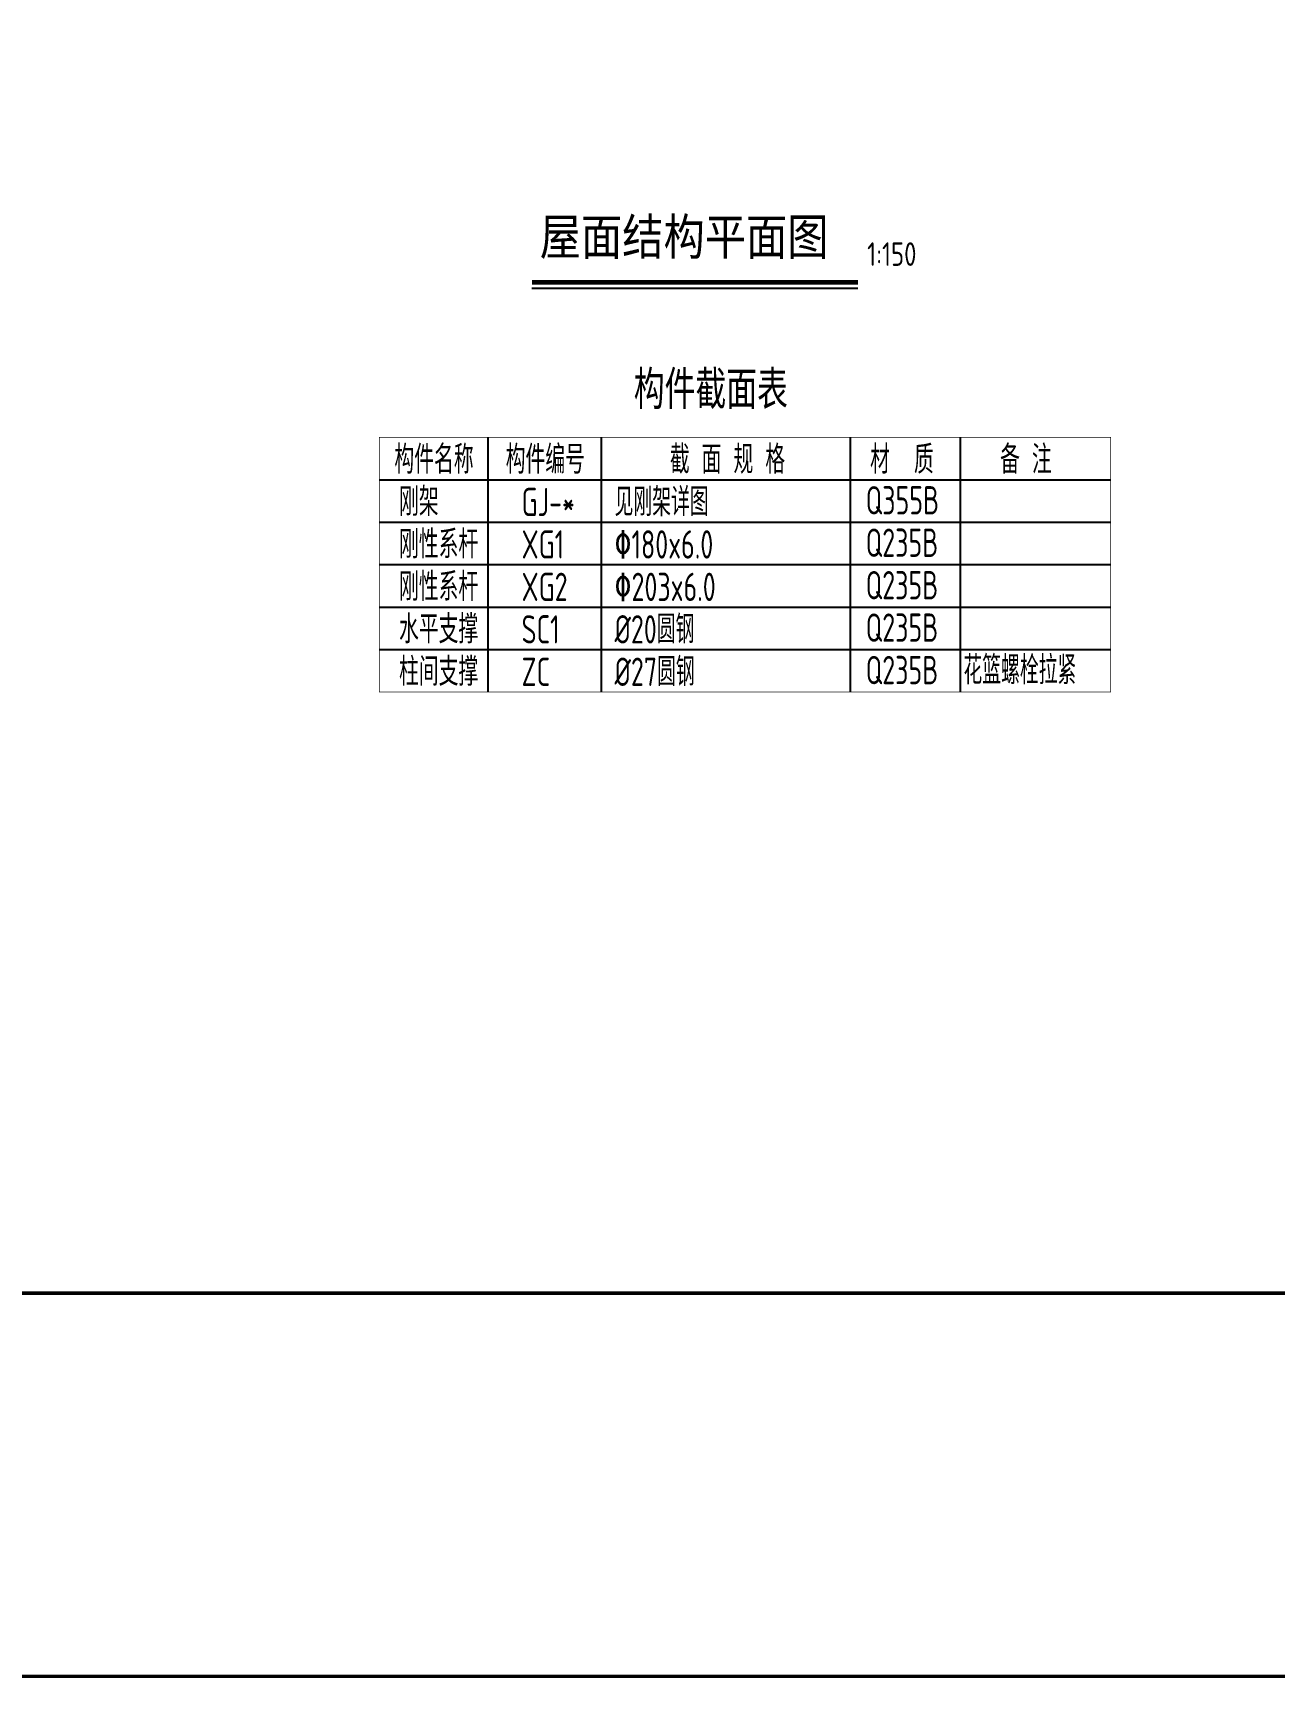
# Model space of a CAD drawing. Extents: x 447413 to 2975780, y -1432727 to 1301644.
# Drawn here: x 2316756 to 2348339, y -343471 to -301614 of the extents above; entities that cross this region are included whole.
import ezdxf
from ezdxf.enums import TextEntityAlignment as Align

# ---------------------------------------------------------------- set-up
doc = ezdxf.new("R2010")
doc.units = 0
doc.header["$LTSCALE"] = 1000
doc.header["$MEASUREMENT"] = 0
doc.linetypes.add('CONTINOUS', pattern=[0])
for name, color, linetype in [('TAB', 7, 'Continuous'), ('TEXT', 6, 'Continuous'), ('图框', 253, 'Continuous'), ('说明', 7, 'Continuous')]:
    doc.layers.add(name, color=color, linetype=linetype)
doc.styles.add('_HZTXT', font='tssdeng.shx', dxfattribs={"width": 0.7, "bigfont": 'HZTXT.shx'})
doc.styles.add('TSSD_Norm', font='tssdeng.shx', dxfattribs={"bigfont": 'tssdchn.shx'})
doc.styles.add('TSSD_REIN', font='Tssdeng.shx', dxfattribs={"width": 0.7, "bigfont": 'hztxt.shx'})
doc.styles.add('楷体', font='tssdeng.shx', dxfattribs={"bigfont": 'hztxt.shx'})

# ---------------------------------------------------------------- blocks, each defined once
blk = doc.blocks.new('A$C6B0021A6')
at = {"layer": '图框', "color": 153, "const_width": 58, "elevation": -84000}
for points in [[(111420, 1020), (2520, 1020), (2520, 83120), (111420, 83120)], [(111420, 83120), (117920, 83120), (117920, 1020), (111420, 1020)]]:
    blk.add_lwpolyline(points, close=True, dxfattribs=at)

msp = doc.modelspace()

# ---------------------------------------------------------------- linework, layer by layer
at = {"layer": 'TAB'}
for p, q in [((2328336.2, -311900.9, 126000), (2328336.2, -318380.9, 126000)), ((2331219.2, -311900.9, 126000), (2331219.2, -318380.9, 126000)), ((2337549.1, -311900.9, 126000), (2337549.1, -318380.9, 126000)), ((2340350.9, -311900.9, 126000), (2340350.9, -318380.9, 126000)), ((2325572.5, -312980.9, 126000), (2344178.7, -312980.9, 126000)), ((2325572.5, -314060.9, 126000), (2344178.7, -314060.9, 126000)), ((2325572.5, -315140.9, 126000), (2344178.7, -315140.9, 126000)), ((2325572.5, -316220.9, 126000), (2344178.7, -316220.9, 126000)), ((2325572.5, -317300.9, 126000), (2344178.7, -317300.9, 126000))]:
    msp.add_line(p, q, dxfattribs=at)
at = {"layer": 'TEXT'}
msp.add_line((2329452.2, -308106.1, 126000), (2337749.4, -308106.1, 126000), dxfattribs=at)
msp.add_line((2329452.2, -308106.1, 126000), (2337749.4, -308106.1, 126000), dxfattribs=at)
at = {"layer": 'TEXT', "const_width": 118.8, "elevation": 126000}
msp.add_lwpolyline([(2329452.2, -307957.6), (2337749.4, -307957.6)], dxfattribs=at)
msp.add_lwpolyline([(2329452.2, -307957.6), (2337749.4, -307957.6)], dxfattribs=at)
at = {"layer": 'TEXT', "color": 3, "linetype": 'Continuous', "const_width": 14.4, "elevation": 126000}
msp.add_lwpolyline([(2344178.7, -318380.9), (2325572.5, -318380.9), (2325572.5, -311900.9), (2344178.7, -311900.9), (2344178.7, -318380.9)], dxfattribs=at)

# ---------------------------------------------------------------- block references
at = {"xscale": 1.5, "yscale": 1.5, "zscale": 1.5, "rotation": 270}
msp.add_blockref('A$C6B0021A6', (2253712, -166547.5, 126000), dxfattribs=at)

# ---------------------------------------------------------------- texts
at = {"layer": 'TEXT', "style": '楷体'}
msp.add_text('屋面结构平面图', height=1050, dxfattribs=at).set_placement((2329652.1, -307677.5, 126000), align=Align.BOTTOM_LEFT)
at = {"layer": 'TEXT', "ltscale": 99, "style": 'TSSD_REIN', "width": 0.8}
msp.add_text('1:150', height=600, dxfattribs=at).set_placement((2337984.5, -307541.3, 126000))
at = {"layer": 'TEXT', "style": 'TSSD_Norm', "width": 0.7}
for s, p in [('GJ-*', (2329191.4, -313908.4, 126000)), ('见刚架详图', (2331556.6, -313908.4, 126000)), ('XG1', (2329191.4, -314988.4, 126000)), ('%%130180x6.0', (2331556.6, -314988.4, 126000)), ('Q235B', (2337947.9, -314944.8, 126000)), ('XG2', (2329191.4, -316068.4, 126000)), ('%%130203x6.0', (2331556.6, -316068.4, 126000)), ('Q235B', (2337947.9, -316024.8, 126000)), ('SC1', (2329191.4, -317148.4, 126000)), ('%%C20圆钢', (2331556.6, -317148.4, 126000)), ('Q235B', (2337947.9, -317104.8, 126000)), ('ZC', (2329191.4, -318228.4, 126000)), ('%%C27圆钢', (2331556.6, -318228.4, 126000)), ('Q235B', (2337947.9, -318184.8, 126000)), ('花篮螺栓拉紧', (2340433.1, -318184.8, 126000))]:
    msp.add_text(s, height=720, dxfattribs=at).set_placement(p)
at = {"layer": 'TEXT', "color": 4, "style": 'TSSD_Norm', "width": 0.7}
msp.add_text('Q355B', height=720, dxfattribs=at).set_placement((2337947.9, -313864.8, 126000))
at = {"layer": '说明', "linetype": 'CONTINOUS', "style": 'TSSD_REIN', "width": 0.8}
msp.add_text('构件截面表', height=980, dxfattribs=at).set_placement((2332046.5, -311183.7, 126000))
at = {"layer": '说明', "style": '_HZTXT', "width": 0.7}
for s, p in [('构件名称', (2325954.9, -312828.4, 126000)), ('构件编号', (2328786.4, -312828.4, 126000)), ('截 面 规 格', (2332962.8, -312828.4, 126000)), ('材  质', (2338059.5, -312828.4, 126000)), ('备 注', (2341366.6, -312828.4, 126000)), ('刚架', (2326072, -313905.6, 126000)), ('刚性系杆', (2326072, -314985.6, 126000)), ('刚性系杆', (2326072, -316065.6, 126000)), ('水平支撑', (2326072, -317145.6, 126000)), ('柱间支撑', (2326072, -318225.6, 126000))]:
    msp.add_text(s, height=720, dxfattribs=at).set_placement(p)

doc.saveas('drawing.dxf')
